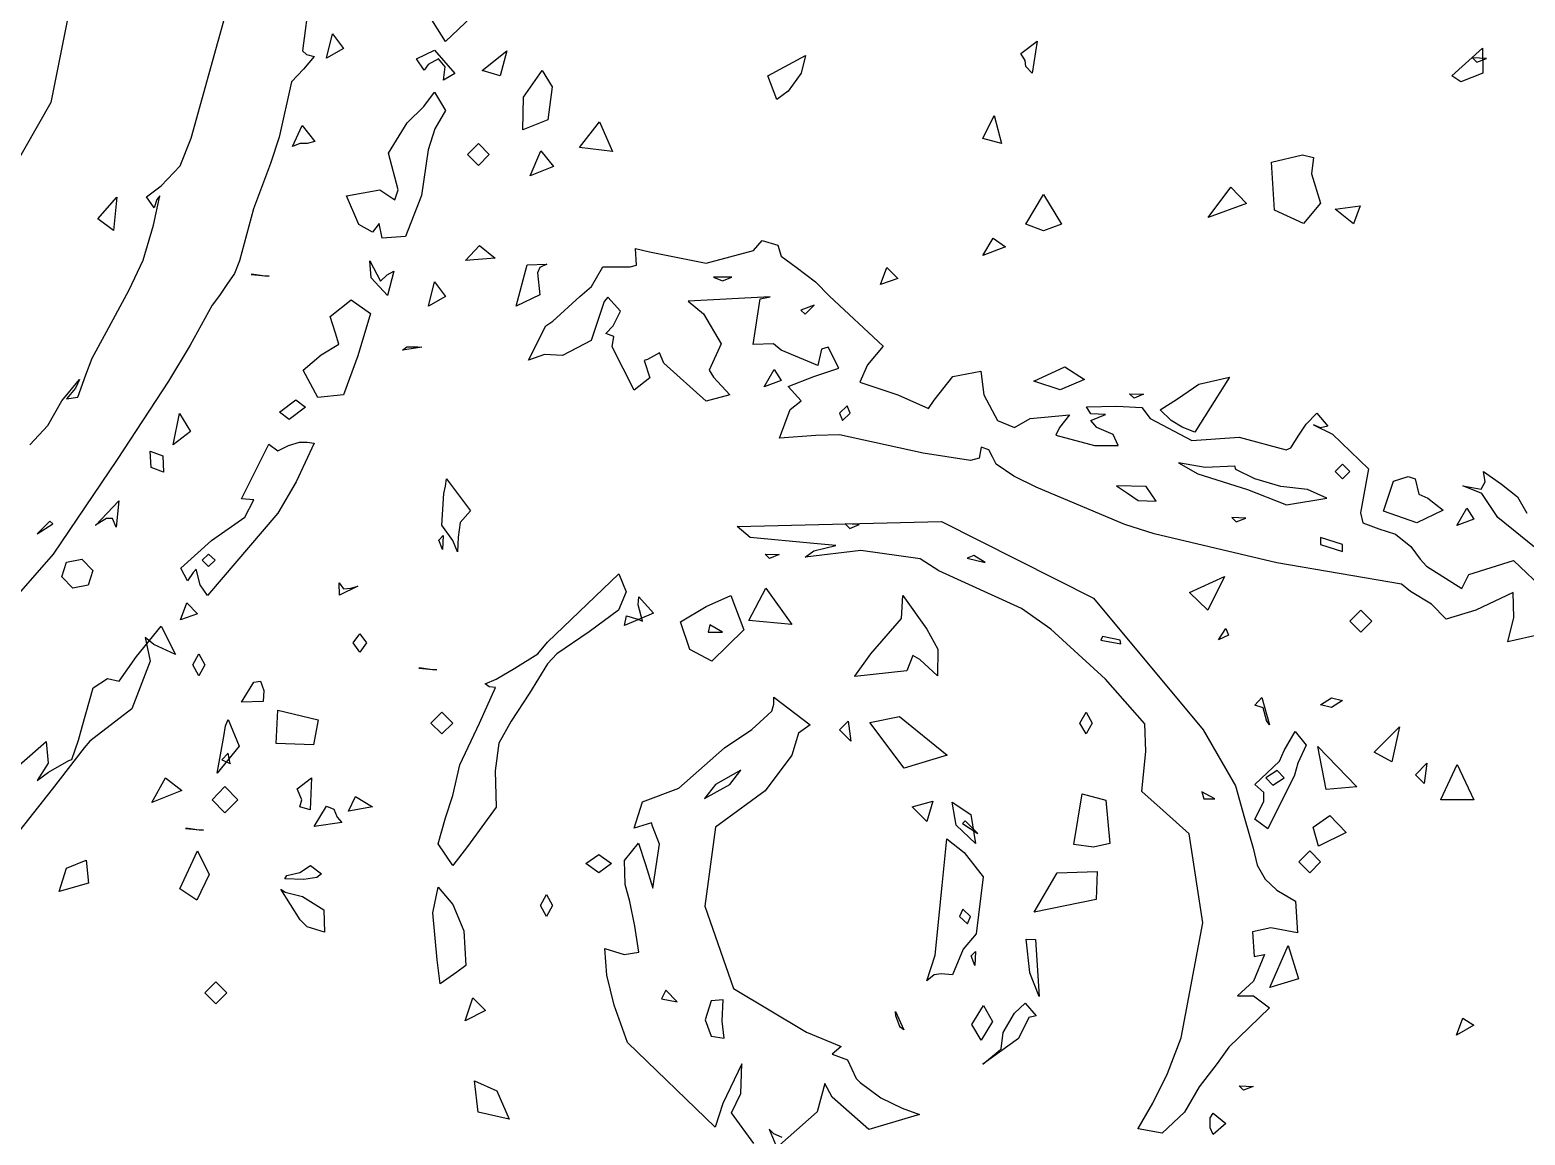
# Model space of a CAD drawing. Extents: x 0.2 to 67.3, y 0 to 43.3.
# Drawn here: x 29.69 to 36.41, y 13.06 to 18.03 of the extents above; entities that cross this region are included whole.
import ezdxf

# ---------------------------------------------------------------- set-up
doc = ezdxf.new("R2010")
doc.units = 0

msp = doc.modelspace()

# ---------------------------------------------------------------- linework, layer by layer
at = {"layer": 'Image'}
for p, q in [((31.111974, 19.446649), (30.912571, 17.937627)), ((30.098227, 19.290069), (29.780146, 17.705683)), ((30.411268, 17.545965), (30.573418, 18.126804)), ((31.556153, 17.98078), (31.47596, 18.106642)), ((31.673157, 18.091588), (31.556153, 17.98078)), ((31.020343, 17.905506), (31.04768, 18.014859)), ((31.04768, 18.014859), (31.096887, 17.949268)), ((31.556153, 17.98078), (31.556153, 17.98078)), ((34.143613, 17.926885), (34.217424, 17.982209)), ((34.217424, 17.982209), (34.194326, 17.838117)), ((30.912571, 17.937627), (30.930192, 17.921223)), ((30.965146, 17.913021), (30.916442, 17.855632)), ((30.930192, 17.921223), (30.965146, 17.913021)), ((31.096887, 17.949268), (31.020343, 17.905506)), ((31.020343, 17.905506), (31.020343, 17.905506)), ((31.424933, 17.901564), (31.505708, 17.941093)), ((31.459675, 17.85124), (31.424933, 17.901564)), ((31.52394, 17.902569), (31.478487, 17.876905)), ((31.505708, 17.941093), (31.598349, 17.836371)), ((31.554621, 17.865581), (31.52394, 17.902569)), ((31.720679, 17.850023), (31.831679, 17.938897)), ((31.831679, 17.938897), (31.802186, 17.825788)), ((33.005676, 17.82629), (33.175263, 17.917651)), ((33.175263, 17.917651), (33.155367, 17.837138)), ((34.164198, 17.894156), (34.143613, 17.926885)), ((34.16605, 17.867486), (34.164198, 17.894156)), ((36.083189, 17.825391), (36.220971, 17.949507)), ((36.238327, 17.903707), (36.175452, 17.906353)), ((36.175452, 17.906353), (36.195269, 17.886509)), ((36.195269, 17.886509), (36.238325, 17.903707)), ((36.220971, 17.949507), (36.222558, 17.838487)), ((36.238325, 17.903707), (36.238327, 17.903707)), ((30.916442, 17.855632), (30.862377, 17.798218)), ((31.478487, 17.876905), (31.459675, 17.85124)), ((31.546419, 17.806076), (31.554621, 17.865581)), ((31.598349, 17.836371), (31.546422, 17.806288)), ((31.802186, 17.825788), (31.720679, 17.850129)), ((31.720679, 17.850129), (31.720679, 17.850023)), ((31.906149, 17.730061), (31.990757, 17.850023)), ((31.990757, 17.850023), (32.036117, 17.776205)), ((33.046673, 17.719954), (33.005666, 17.82629)), ((33.005666, 17.82629), (33.005676, 17.82629)), ((33.155367, 17.837138), (33.097957, 17.75734)), ((34.166137, 17.867486), (34.16605, 17.867486)), ((34.194326, 17.838117), (34.166137, 17.867486)), ((36.083139, 17.825311), (36.083189, 17.825391)), ((36.124144, 17.799118), (36.083139, 17.825311)), ((36.222558, 17.838487), (36.124144, 17.799118)), ((30.862377, 17.798218), (30.807886, 17.550039)), ((31.546422, 17.806288), (31.546419, 17.806076)), ((32.036117, 17.776205), (32.015903, 17.628594)), ((33.097957, 17.75734), (33.046673, 17.719954)), ((29.780146, 17.705683), (29.006681, 16.353251)), ((31.457739, 17.688284), (31.506946, 17.751598)), ((31.506946, 17.751598), (31.556153, 17.669578)), ((31.903767, 17.582451), (31.906149, 17.730061)), ((31.383928, 17.614465), (31.457739, 17.688284)), ((31.556153, 17.669578), (31.507763, 17.587583)), ((32.015903, 17.628594), (31.903807, 17.582451)), ((33.972759, 17.543927), (34.024363, 17.647353)), ((34.024363, 17.647353), (34.057177, 17.522046)), ((30.867756, 17.507679), (30.911451, 17.60285)), ((30.911451, 17.60285), (30.96844, 17.530619)), ((31.299756, 17.477967), (31.383928, 17.614465)), ((31.507763, 17.587583), (31.478302, 17.492969)), ((31.903807, 17.582451), (31.903767, 17.582451)), ((32.159098, 17.502996), (32.248014, 17.619386)), ((32.248014, 17.619386), (32.307235, 17.485349)), ((30.362667, 17.421081), (30.411268, 17.545965)), ((30.807886, 17.550039), (30.76882, 17.431109)), ((30.900059, 17.522152), (30.867756, 17.5076)), ((30.867756, 17.5076), (30.867756, 17.507679)), ((30.933359, 17.522152), (30.900059, 17.522152)), ((30.96844, 17.530619), (30.933359, 17.522152)), ((31.478302, 17.492969), (31.447285, 17.287943)), ((31.654565, 17.472543), (31.703772, 17.521755)), ((31.703772, 17.521755), (31.752979, 17.472543)), ((31.937446, 17.375467), (31.984891, 17.488973)), ((31.984891, 17.488973), (32.0423, 17.417748)), ((32.307235, 17.485349), (32.159098, 17.503076)), ((32.159098, 17.503076), (32.159098, 17.502996)), ((34.057177, 17.522046), (33.972759, 17.544007)), ((33.972759, 17.544007), (33.972759, 17.543927)), ((30.27613, 17.330859), (30.362667, 17.421081)), ((30.76882, 17.431109), (30.692834, 17.228227)), ((31.34282, 17.312867), (31.299756, 17.477967)), ((31.703772, 17.42333), (31.654565, 17.472543)), ((31.654565, 17.472543), (31.654565, 17.472543)), ((31.752979, 17.472543), (31.703772, 17.42333)), ((35.271279, 17.438226), (35.410696, 17.470982)), ((35.284561, 17.221083), (35.271279, 17.438226)), ((35.410696, 17.470982), (35.460178, 17.458811)), ((35.460178, 17.458811), (35.451976, 17.385627)), ((32.0423, 17.417748), (31.937446, 17.375467)), ((31.937446, 17.375467), (31.937446, 17.375467)), ((35.451976, 17.385627), (35.492706, 17.253045)), ((30.211145, 17.281646), (30.27613, 17.330859)), ((31.111177, 17.285562), (31.260918, 17.313052)), ((31.260918, 17.313052), (31.328585, 17.268708)), ((31.328585, 17.268708), (31.34282, 17.312867)), ((31.447285, 17.287943), (31.376123, 17.103714)), ((34.165947, 17.158139), (34.246131, 17.292309)), ((34.246131, 17.292309), (34.326313, 17.158139)), ((34.987223, 17.189069), (35.088439, 17.325117)), ((35.088439, 17.325117), (35.158739, 17.251298)), ((29.992531, 17.182427), (30.07707, 17.280403)), ((30.07707, 17.280403), (30.062492, 17.131019)), ((30.245885, 17.232434), (30.211145, 17.281646)), ((30.241652, 17.154038), (30.270041, 17.285932)), ((30.257209, 17.270322), (30.245885, 17.232434)), ((30.270041, 17.285932), (30.257209, 17.270322)), ((30.692834, 17.228227), (30.629631, 16.994494)), ((31.165615, 17.15753), (31.111177, 17.285562)), ((35.158739, 17.251298), (34.987223, 17.189069)), ((35.415779, 17.161208), (35.284561, 17.221189)), ((35.284561, 17.221189), (35.284561, 17.221083)), ((35.492706, 17.253045), (35.415779, 17.161208)), ((35.558315, 17.226639), (35.670789, 17.240662)), ((35.558315, 17.226586), (35.558315, 17.226639)), ((35.640328, 17.160996), (35.558315, 17.226586)), ((35.670789, 17.240662), (35.640328, 17.160996)), ((30.062492, 17.131019), (29.992523, 17.182427)), ((29.992523, 17.182427), (29.992531, 17.182427)), ((30.195273, 16.996981), (30.241652, 17.154038)), ((31.228112, 17.123293), (31.165615, 17.15753)), ((31.257846, 17.161129), (31.228112, 17.123293)), ((31.270414, 17.095512), (31.257846, 17.161129)), ((34.246131, 17.128294), (34.165947, 17.158139)), ((34.165947, 17.158139), (34.165947, 17.158139)), ((34.326313, 17.158139), (34.246131, 17.128294)), ((34.987223, 17.189069), (34.987223, 17.189069)), ((31.376123, 17.103714), (31.270414, 17.095512)), ((31.270414, 17.095512), (31.270414, 17.095512)), ((32.941163, 17.03987), (32.980554, 17.085908)), ((32.980554, 17.085908), (33.051436, 17.063947)), ((33.973441, 17.018227), (34.019233, 17.095459)), ((34.019233, 17.095459), (34.074589, 17.056486)), ((31.645474, 16.995447), (31.709249, 17.062651)), ((31.709249, 17.062651), (31.779609, 17.005607)), ((32.415664, 16.973804), (32.41114, 17.048866)), ((32.41114, 17.048866), (32.472883, 17.034049)), ((32.472883, 17.034049), (32.72775, 16.983831)), ((32.72775, 16.983831), (32.941163, 17.03987)), ((33.051436, 17.063947), (33.065168, 17.014735)), ((34.074589, 17.056486), (33.973441, 17.018227)), ((33.973441, 17.018227), (33.973441, 17.018227)), ((30.133249, 16.862864), (30.195273, 16.996981)), ((30.629631, 16.994494), (30.607194, 16.93708)), ((31.221791, 16.916918), (31.215203, 16.994388)), ((31.215203, 16.994388), (31.264186, 16.903054)), ((31.779609, 17.005607), (31.645474, 16.995553)), ((31.645474, 16.995553), (31.645474, 16.995447)), ((31.873264, 16.789522), (31.92377, 16.975735)), ((31.92377, 16.975735), (32.011249, 16.979439)), ((31.979877, 16.963829), (31.970273, 16.939223)), ((32.011249, 16.979439), (31.979877, 16.963829)), ((32.212226, 16.878422), (32.264098, 16.96666)), ((32.264098, 16.96666), (32.387116, 16.96666)), ((32.387116, 16.96666), (32.415664, 16.973804)), ((33.065168, 17.014735), (33.133851, 16.965522)), ((33.133851, 16.965522), (33.219687, 16.899906)), ((33.513493, 16.887841), (33.54083, 16.964385)), ((33.54083, 16.964385), (33.590037, 16.915199)), ((30.571984, 16.887894), (30.539178, 16.838681)), ((30.607194, 16.93708), (30.571984, 16.887894)), ((30.693255, 16.933111), (30.681905, 16.933111)), ((30.681905, 16.933111), (30.681907, 16.933111)), ((30.681907, 16.933111), (30.762317, 16.925703)), ((30.742499, 16.925703), (30.693255, 16.933111)), ((30.762317, 16.925703), (30.742499, 16.925703)), ((31.221797, 16.916918), (31.221791, 16.916918)), ((31.294574, 16.837835), (31.221797, 16.916918)), ((31.264186, 16.903054), (31.293718, 16.931656)), ((31.293718, 16.931656), (31.322751, 16.94806)), ((31.322751, 16.94806), (31.294574, 16.837835)), ((31.479609, 16.789522), (31.506946, 16.898874)), ((31.506946, 16.898874), (31.556153, 16.833257)), ((31.970273, 16.939223), (31.979533, 16.841327)), ((32.843722, 16.921152), (32.761712, 16.921152)), ((32.761712, 16.921152), (32.802715, 16.904483)), ((32.802715, 16.904483), (32.843722, 16.921152)), ((32.843722, 16.921152), (32.843722, 16.921152)), ((33.219687, 16.899906), (33.28333, 16.834316)), ((33.590037, 16.915199), (33.513493, 16.887841)), ((33.513493, 16.887841), (33.513493, 16.887841)), ((30.030559, 16.674164), (30.133249, 16.862864)), ((30.539178, 16.838681), (30.506375, 16.79439)), ((31.037208, 16.742876), (31.131436, 16.818123)), ((31.131436, 16.818123), (31.218771, 16.757666)), ((31.556153, 16.833257), (31.479609, 16.789522)), ((31.979533, 16.841327), (31.873258, 16.789389)), ((32.038832, 16.722318), (32.160677, 16.833231)), ((32.160677, 16.833231), (32.212226, 16.878422)), ((32.28604, 16.830506), (32.269635, 16.811456)), ((32.343449, 16.767482), (32.28604, 16.830506)), ((33.016503, 16.832199), (32.648172, 16.812355)), ((32.939377, 16.618045), (32.97091, 16.822409)), ((32.97091, 16.822409), (33.016503, 16.832199)), ((33.28333, 16.834316), (33.524434, 16.610849)), ((30.506375, 16.79439), (30.407961, 16.614262)), ((31.218771, 16.757666), (31.160818, 16.567351)), ((31.479609, 16.789522), (31.479609, 16.789522)), ((31.873258, 16.789389), (31.873264, 16.789522)), ((32.269635, 16.811456), (32.211581, 16.636355)), ((32.310643, 16.701865), (32.343449, 16.767482)), ((32.648172, 16.812355), (32.715992, 16.755152)), ((32.715992, 16.755152), (32.796153, 16.620003)), ((33.213641, 16.794681), (33.154822, 16.772192)), ((33.154822, 16.772192), (33.173184, 16.753935)), ((33.173184, 16.753935), (33.213644, 16.794708)), ((33.213644, 16.794708), (33.213641, 16.794681)), ((31.060782, 16.669084), (31.037208, 16.742876)), ((31.929599, 16.54719), (32.006674, 16.701945)), ((32.006674, 16.701945), (32.038832, 16.722318)), ((32.27784, 16.667126), (32.310643, 16.701865)), ((29.965644, 16.555736), (30.030559, 16.674164)), ((30.407961, 16.614262), (30.3093, 16.453501)), ((30.997174, 16.570659), (31.075943, 16.619871)), ((31.075943, 16.619871), (31.060782, 16.669084)), ((32.211581, 16.636355), (32.082938, 16.568621)), ((32.313067, 16.654161), (32.27784, 16.667126)), ((32.305103, 16.606774), (32.313067, 16.654161)), ((32.796153, 16.620003), (32.742025, 16.502925)), ((33.032052, 16.620691), (32.939377, 16.618045)), ((33.065149, 16.592222), (33.032052, 16.620691)), ((29.938215, 16.481865), (29.965644, 16.555736)), ((30.915677, 16.502581), (30.997174, 16.570659)), ((31.160818, 16.567351), (31.0969, 16.391536)), ((31.449971, 16.60524), (31.361899, 16.592275)), ((31.361899, 16.592275), (31.361912, 16.59254)), ((31.361912, 16.59254), (31.382285, 16.607885)), ((31.382285, 16.607885), (31.431397, 16.607885)), ((31.431397, 16.607885), (31.449971, 16.60524)), ((32.000705, 16.572061), (31.929599, 16.54719)), ((32.082938, 16.568621), (32.000705, 16.572061)), ((32.404205, 16.412544), (32.305103, 16.606774)), ((32.464345, 16.550656), (32.450057, 16.546158)), ((32.519166, 16.58066), (32.464345, 16.550656)), ((32.537687, 16.533617), (32.519166, 16.58066)), ((33.231117, 16.523669), (33.065149, 16.592222)), ((33.247071, 16.596032), (33.231117, 16.523669)), ((33.277641, 16.605028), (33.247071, 16.596032)), ((33.324836, 16.511673), (33.277641, 16.605028)), ((33.524434, 16.610849), (33.453726, 16.525918)), ((29.901784, 16.381561), (29.938215, 16.481865)), ((30.982069, 16.379656), (30.915677, 16.502581)), ((32.450057, 16.546158), (32.474663, 16.467233)), ((32.728901, 16.362802), (32.537687, 16.533617)), ((32.742025, 16.502925), (32.76171, 16.471175)), ((32.98951, 16.427704), (33.034296, 16.505121)), ((33.034296, 16.505121), (33.065162, 16.455935)), ((33.212781, 16.473186), (33.324836, 16.511673)), ((33.453726, 16.525918), (33.419214, 16.447717)), ((33.838216, 16.474271), (33.963822, 16.498219)), ((33.963822, 16.498219), (33.977476, 16.391457)), ((34.202544, 16.453104), (34.342458, 16.517028)), ((34.342458, 16.517028), (34.430446, 16.460615)), ((29.830601, 16.364575), (29.909878, 16.46038)), ((29.891304, 16.421566), (29.850296, 16.37283)), ((29.909878, 16.46038), (29.891304, 16.421566)), ((30.3093, 16.453501), (30.078227, 16.100574)), ((32.474663, 16.467233), (32.404205, 16.412544)), ((32.76171, 16.471175), (32.835518, 16.392065)), ((33.065162, 16.455935), (32.98951, 16.427704)), ((32.98951, 16.427704), (32.98951, 16.427704)), ((33.09772, 16.429361), (33.212781, 16.473186)), ((33.155375, 16.365078), (33.09772, 16.429361)), ((33.419214, 16.447717), (33.590042, 16.391086)), ((33.753568, 16.367644), (33.838216, 16.474271)), ((34.202552, 16.453104), (34.202544, 16.453104)), ((34.321609, 16.413152), (34.202552, 16.453104)), ((34.430446, 16.460615), (34.321609, 16.413152)), ((34.84919, 16.37373), (34.944532, 16.439346)), ((35.083206, 16.471228), (34.926813, 16.223923)), ((34.944532, 16.439346), (35.083206, 16.471228)), ((29.767651, 16.254032), (29.830601, 16.364575)), ((29.850296, 16.37283), (29.901784, 16.381561)), ((30.808788, 16.31314), (30.88195, 16.368597)), ((30.88195, 16.368597), (30.925723, 16.335788)), ((30.982082, 16.37963), (30.982069, 16.379656)), ((31.0969, 16.391536), (30.982082, 16.37963)), ((32.835518, 16.392065), (32.728901, 16.362802)), ((33.106167, 16.325761), (33.155375, 16.365078)), ((33.590042, 16.391086), (33.728961, 16.329915)), ((33.728961, 16.329915), (33.753568, 16.367644)), ((33.977476, 16.391457), (34.039497, 16.276628)), ((34.633634, 16.396325), (34.696512, 16.393679)), ((34.633637, 16.396325), (34.633634, 16.396325)), ((34.653454, 16.376481), (34.633637, 16.396325)), ((34.696512, 16.393679), (34.653454, 16.376481)), ((34.771003, 16.324517), (34.84919, 16.37373)), ((30.331446, 16.16582), (30.358783, 16.307981)), ((30.358783, 16.307981), (30.40799, 16.225986)), ((30.852555, 16.280332), (30.808788, 16.31314)), ((30.808788, 16.31314), (30.808788, 16.31314)), ((30.925723, 16.335788), (30.852555, 16.280332)), ((33.057712, 16.196724), (33.106167, 16.325761)), ((33.362326, 16.341741), (33.327586, 16.308933)), ((33.327586, 16.308933), (33.342059, 16.276125)), ((33.342059, 16.276125), (33.376801, 16.308933)), ((33.376799, 16.308933), (33.362326, 16.341741)), ((33.376801, 16.308933), (33.376799, 16.308933)), ((34.114919, 16.243819), (34.186447, 16.28483)), ((34.186447, 16.28483), (34.363125, 16.301234)), ((34.363125, 16.301234), (34.318685, 16.243819)), ((34.43915, 16.33817), (34.576101, 16.340815)), ((34.459364, 16.306605), (34.43915, 16.33817)), ((34.524973, 16.303694), (34.459364, 16.306605)), ((34.459364, 16.27549), (34.524973, 16.303694)), ((34.576101, 16.340815), (34.687823, 16.33473)), ((34.687823, 16.33473), (34.726408, 16.284512)), ((34.726408, 16.284512), (34.913732, 16.186537)), ((34.82021, 16.275305), (34.771003, 16.324517)), ((35.4271, 16.259244), (35.476307, 16.30843)), ((35.476307, 16.30843), (35.525012, 16.251042)), ((29.686263, 16.167064), (29.767651, 16.254032)), ((30.40799, 16.225986), (30.331446, 16.16582)), ((33.3276, 16.212069), (33.221735, 16.20863)), ((33.70485, 16.128673), (33.3276, 16.212069)), ((34.039497, 16.276628), (34.114919, 16.243819)), ((34.318685, 16.243819), (34.302198, 16.210244)), ((34.302198, 16.210244), (34.475771, 16.163254)), ((34.485904, 16.24501), (34.459364, 16.27549)), ((34.559509, 16.212704), (34.485904, 16.24501)), ((34.582183, 16.163254), (34.559509, 16.212704)), ((34.869417, 16.245407), (34.82021, 16.275305)), ((34.869417, 16.245354), (34.869417, 16.245407)), ((34.926813, 16.223923), (34.869417, 16.245354)), ((35.394294, 16.210032), (35.4271, 16.259244)), ((35.492709, 16.24284), (35.460408, 16.256599)), ((35.460408, 16.256599), (35.546681, 16.21408)), ((35.525012, 16.251042), (35.492709, 16.24284)), ((35.546681, 16.21408), (35.708167, 16.059087)), ((30.331446, 16.16582), (30.331446, 16.16582)), ((30.637595, 15.924124), (30.761004, 16.169736)), ((30.761004, 16.169736), (30.801618, 16.138859)), ((30.801618, 16.138859), (30.849782, 16.163465)), ((30.849782, 16.163465), (30.89949, 16.178017)), ((30.965141, 16.174313), (30.883628, 16.000615)), ((30.89949, 16.178017), (30.932835, 16.178017)), ((30.932835, 16.178017), (30.965141, 16.174313)), ((33.221735, 16.20863), (33.057712, 16.196724)), ((33.966232, 16.156586), (33.956336, 16.106765)), ((33.999852, 16.14468), (33.966232, 16.156586)), ((34.016494, 16.112242), (33.999852, 16.14468)), ((34.475771, 16.163254), (34.582183, 16.163254)), ((34.913732, 16.186537), (35.125997, 16.200825)), ((35.125997, 16.200825), (35.337576, 16.144415)), ((35.337576, 16.144415), (35.358901, 16.152618)), ((35.358901, 16.152618), (35.394294, 16.210032)), ((30.078227, 16.100574), (29.791432, 15.674437)), ((30.231148, 16.064432), (30.227338, 16.138277)), ((30.227338, 16.138277), (30.283879, 16.11711)), ((30.283879, 16.11711), (30.287689, 16.043292)), ((33.918083, 16.095388), (33.70485, 16.128673)), ((33.956336, 16.106765), (33.918083, 16.095388)), ((34.03266, 16.079063), (34.016494, 16.112242)), ((34.112734, 16.02575), (34.03266, 16.079063)), ((34.972978, 16.064988), (34.853, 16.085096)), ((34.853, 16.085096), (34.940532, 16.036571)), ((35.59111, 16.079302), (35.558304, 16.046493)), ((35.623913, 16.046493), (35.59111, 16.079302)), ((30.23115, 16.064458), (30.231148, 16.064432)), ((30.287689, 16.043292), (30.23115, 16.064458)), ((31.556153, 15.980691), (31.560333, 16.012971)), ((31.560333, 16.012971), (31.668024, 15.870016)), ((34.213323, 15.976934), (34.112734, 16.02575)), ((34.940532, 16.036571), (35.163626, 15.965134)), ((35.107021, 16.070544), (34.972978, 16.064988)), ((35.111095, 16.054933), (35.107021, 16.070544)), ((35.196548, 16.013923), (35.111095, 16.054933)), ((35.313456, 15.97921), (35.196548, 16.013923)), ((35.558304, 16.046493), (35.59111, 16.013685)), ((35.59111, 16.013685), (35.623913, 16.046493)), ((35.623913, 16.046493), (35.623913, 16.046493)), ((35.708167, 16.059087), (35.67139, 15.860359)), ((35.820752, 16.003128), (35.886863, 16.02403)), ((35.886863, 16.02403), (35.917502, 16.014241)), ((35.917502, 16.014241), (35.933747, 15.944126)), ((36.232732, 15.999715), (36.225588, 16.047287)), ((36.225588, 16.047287), (36.305667, 15.989873)), ((30.883628, 16.000615), (30.801618, 15.859618)), ((31.539749, 15.804797), (31.547951, 15.948386)), ((31.547951, 15.948386), (31.556153, 15.980691)), ((34.279987, 15.948227), (34.213323, 15.976934)), ((34.612063, 15.808765), (34.279987, 15.948227)), ((34.708461, 15.979236), (34.574164, 15.981882)), ((34.574164, 15.981882), (34.623371, 15.949074)), ((34.623371, 15.949074), (34.672578, 15.916266)), ((34.753572, 15.913646), (34.708461, 15.979236)), ((35.163626, 15.965134), (35.338531, 15.896633)), ((35.433244, 15.965981), (35.313456, 15.97921)), ((35.519998, 15.926875), (35.433244, 15.965981)), ((35.775056, 15.867715), (35.820752, 16.003128)), ((35.933747, 15.944126), (35.975663, 15.926134)), ((36.217833, 15.948042), (36.132386, 15.982358)), ((36.132386, 15.982358), (36.214396, 15.967277)), ((36.214396, 15.967277), (36.232732, 15.999715)), ((36.289133, 15.839748), (36.217833, 15.948042)), ((36.305667, 15.989873), (36.378422, 15.932484)), ((29.98153, 15.803897), (30.086503, 15.915154)), ((30.086503, 15.915154), (30.074359, 15.796886)), ((30.693583, 15.919626), (30.637595, 15.924124)), ((30.652827, 15.841944), (30.693583, 15.919626)), ((34.672578, 15.916266), (34.753572, 15.91362)), ((34.753572, 15.91362), (34.753572, 15.913646)), ((35.338531, 15.896633), (35.519993, 15.927219)), ((35.519993, 15.927219), (35.519998, 15.926875)), ((35.975663, 15.926134), (36.043325, 15.873218)), ((36.105951, 15.803897), (36.150735, 15.881341)), ((36.150735, 15.881341), (36.181604, 15.832128)), ((36.378422, 15.932484), (36.419813, 15.858666)), ((29.776494, 15.823079), (29.719087, 15.765691)), ((29.719087, 15.765691), (29.788879, 15.810697)), ((29.788876, 15.810644), (29.776494, 15.823079)), ((29.788879, 15.810697), (29.788876, 15.810644)), ((30.030803, 15.835965), (29.981516, 15.804797)), ((30.058034, 15.835965), (30.030803, 15.835965)), ((30.074359, 15.796886), (30.058034, 15.835965)), ((30.801618, 15.859618), (30.485401, 15.489043)), ((30.503054, 15.736058), (30.652827, 15.841944)), ((31.621322, 15.81665), (31.612247, 15.75106)), ((31.668024, 15.870016), (31.621322, 15.81665)), ((32.868318, 15.800061), (33.786847, 15.822286)), ((33.417108, 15.808157), (33.35423, 15.810803)), ((33.35423, 15.810803), (33.374047, 15.790959)), ((33.374047, 15.790959), (33.417103, 15.808157)), ((33.417103, 15.808157), (33.417108, 15.808157)), ((33.786847, 15.822286), (34.4711, 15.477541)), ((34.744428, 15.765877), (34.612063, 15.808765)), ((35.155765, 15.836811), (35.092889, 15.839457)), ((35.092889, 15.839457), (35.112707, 15.819613)), ((35.112707, 15.819613), (35.155765, 15.836811)), ((35.155765, 15.836811), (35.155765, 15.836811)), ((35.67139, 15.860359), (35.683269, 15.816465)), ((35.683269, 15.816465), (35.755149, 15.789266)), ((35.925072, 15.815803), (35.775048, 15.867715)), ((35.775048, 15.867715), (35.775056, 15.867715)), ((36.043325, 15.873218), (35.925072, 15.815803)), ((36.181604, 15.832128), (36.105951, 15.803897)), ((36.493235, 15.675469), (36.289133, 15.839748)), ((29.981516, 15.804797), (29.98153, 15.803897)), ((31.525935, 15.738333), (31.545752, 15.758177)), ((31.588956, 15.735688), (31.539749, 15.804797)), ((31.545752, 15.758177), (31.543106, 15.695286)), ((31.612247, 15.75106), (31.609178, 15.685443)), ((32.925725, 15.749393), (32.868318, 15.800061)), ((33.212765, 15.722935), (32.925725, 15.749393)), ((35.295878, 15.635411), (34.744428, 15.765877)), ((35.59111, 15.718596), (35.492696, 15.750398)), ((35.492696, 15.750398), (35.492696, 15.718596)), ((35.755149, 15.789266), (35.828957, 15.764659)), ((35.828957, 15.764659), (35.898214, 15.709864)), ((36.105951, 15.803897), (36.105951, 15.803897)), ((29.791432, 15.674437), (29.514035, 15.358842)), ((30.364876, 15.611995), (30.503054, 15.736058)), ((30.489989, 15.67486), (30.460562, 15.647529)), ((30.519414, 15.647529), (30.489989, 15.67486)), ((31.543106, 15.695286), (31.525882, 15.73836)), ((31.525882, 15.73836), (31.525935, 15.738333)), ((31.588964, 15.735688), (31.588956, 15.735688)), ((31.609178, 15.685443), (31.588964, 15.735688)), ((32.993392, 15.675469), (33.05627, 15.672823)), ((32.993394, 15.675469), (32.993392, 15.675469)), ((33.013212, 15.655625), (32.993394, 15.675469)), ((33.05627, 15.672823), (33.013212, 15.655625)), ((33.424501, 15.691979), (33.173243, 15.66214)), ((33.173243, 15.66214), (33.212765, 15.689333)), ((33.31118, 15.714468), (33.212765, 15.722935)), ((33.212765, 15.689333), (33.31118, 15.714468)), ((33.690637, 15.654196), (33.424501, 15.691979)), ((35.492696, 15.718596), (35.59111, 15.686793)), ((35.59111, 15.686793), (35.59111, 15.718596)), ((35.59111, 15.718596), (35.59111, 15.718596)), ((35.898214, 15.709864), (35.941156, 15.65245)), ((29.830387, 15.573683), (29.85031, 15.639274)), ((29.85031, 15.639274), (29.919429, 15.653032)), ((29.919429, 15.653032), (29.968636, 15.601147)), ((30.394528, 15.554581), (30.364876, 15.611995)), ((30.434276, 15.607815), (30.421232, 15.592469)), ((30.452241, 15.537145), (30.434276, 15.607815)), ((30.460562, 15.647529), (30.489989, 15.620197)), ((30.489989, 15.620197), (30.519414, 15.647529)), ((30.519414, 15.647529), (30.519414, 15.647529)), ((33.775237, 15.60075), (33.690637, 15.654196)), ((33.932759, 15.669648), (33.90189, 15.656683)), ((33.90189, 15.656683), (33.983668, 15.637104)), ((33.983668, 15.63721), (33.932759, 15.669648)), ((33.983668, 15.637104), (33.983668, 15.63721)), ((35.856148, 15.539764), (35.295878, 15.635411)), ((35.941156, 15.65245), (35.969397, 15.621282)), ((35.969397, 15.621282), (36.127174, 15.521243)), ((36.159278, 15.583129), (36.359708, 15.646153)), ((36.359708, 15.646153), (36.509152, 15.506215)), ((29.879594, 15.521772), (29.830387, 15.573683)), ((29.830387, 15.573683), (29.830387, 15.573683)), ((29.968636, 15.601147), (29.948713, 15.535531)), ((30.421232, 15.592469), (30.394528, 15.554581)), ((31.079456, 15.490657), (31.077075, 15.545876)), ((31.077075, 15.545876), (31.097263, 15.519074)), ((32.015406, 15.279891), (32.334884, 15.586436)), ((32.334884, 15.586436), (32.368738, 15.505765)), ((34.147614, 15.430967), (33.775237, 15.60075)), ((34.902212, 15.501902), (35.060142, 15.574768)), ((35.060142, 15.574768), (34.985254, 15.4234)), ((35.897317, 15.507723), (35.856148, 15.539764)), ((36.127174, 15.521243), (36.159278, 15.583129)), ((29.948713, 15.535531), (29.879594, 15.521772)), ((30.485401, 15.489043), (30.452225, 15.537197)), ((30.452225, 15.537197), (30.452241, 15.537145)), ((31.161869, 15.531774), (31.079343, 15.490472)), ((31.079343, 15.490472), (31.079456, 15.490657)), ((31.097263, 15.519074), (31.129566, 15.521719)), ((31.129566, 15.521719), (31.161869, 15.531774)), ((32.368738, 15.505765), (32.334522, 15.423771)), ((32.422247, 15.447504), (32.425475, 15.483064)), ((32.425475, 15.483064), (32.491086, 15.409033)), ((32.728904, 15.439355), (32.83879, 15.488567)), ((32.83879, 15.488567), (32.897859, 15.3354)), ((32.921044, 15.376754), (32.997334, 15.521693)), ((32.997334, 15.521693), (33.114542, 15.357969)), ((33.60733, 15.386279), (33.613654, 15.488805)), ((33.613654, 15.488805), (33.721236, 15.338125)), ((34.4711, 15.477541), (34.963643, 14.885741)), ((34.985254, 15.4234), (34.902212, 15.501902)), ((34.902212, 15.501902), (34.902212, 15.501902)), ((35.990969, 15.450494), (35.897317, 15.507723)), ((36.359345, 15.501849), (36.191642, 15.423347)), ((36.362017, 15.390539), (36.359345, 15.501849)), ((30.364238, 15.379665), (30.391575, 15.456209)), ((30.440782, 15.406996), (30.364238, 15.379665)), ((30.391575, 15.456209), (30.440782, 15.406996)), ((32.334522, 15.423771), (32.202257, 15.325505)), ((32.491086, 15.409033), (32.361623, 15.354476)), ((32.441773, 15.373897), (32.422247, 15.447504)), ((32.612344, 15.369955), (32.728904, 15.439355)), ((34.278916, 15.337279), (34.147614, 15.430967)), ((35.623913, 15.374109), (35.67312, 15.423321)), ((35.67312, 15.423321), (35.722327, 15.374109)), ((36.057144, 15.382337), (35.990969, 15.450494)), ((36.191642, 15.423347), (36.057144, 15.382337)), ((30.165285, 15.214856), (30.276759, 15.351063)), ((30.276759, 15.351063), (30.34072, 15.223958)), ((30.364238, 15.379665), (30.364238, 15.379665)), ((32.36161, 15.354529), (32.369865, 15.398238)), ((32.361623, 15.354476), (32.36161, 15.354529)), ((32.369865, 15.398238), (32.420448, 15.382363)), ((32.420448, 15.382363), (32.441773, 15.373897)), ((32.655691, 15.246923), (32.612344, 15.369955)), ((32.745308, 15.357149), (32.737106, 15.324843)), ((32.802715, 15.324843), (32.745308, 15.357149)), ((33.114542, 15.357969), (32.921044, 15.376754)), ((32.921044, 15.376754), (32.921044, 15.376754)), ((33.468945, 15.226868), (33.60733, 15.386279)), ((33.721236, 15.338125), (33.770443, 15.247294)), ((34.524951, 15.113203), (34.278916, 15.337279)), ((35.03343, 15.290183), (35.06586, 15.341089)), ((35.06586, 15.341089), (35.078745, 15.310238)), ((35.67312, 15.324896), (35.623913, 15.374109)), ((35.623913, 15.374109), (35.623913, 15.374109)), ((35.722327, 15.374109), (35.67312, 15.324896)), ((36.334681, 15.281187), (36.362017, 15.390539)), ((30.243951, 15.268355), (30.205361, 15.299999)), ((30.205361, 15.299999), (30.227692, 15.194086)), ((31.140615, 15.275631), (31.170412, 15.316747)), ((31.170412, 15.234541), (31.140615, 15.275631)), ((31.140615, 15.275631), (31.140615, 15.275631)), ((31.170412, 15.316747), (31.200209, 15.275631)), ((31.200209, 15.275631), (31.170412, 15.234541)), ((31.971286, 15.226947), (32.015406, 15.279891)), ((32.202257, 15.325505), (32.056413, 15.22708)), ((32.737106, 15.324843), (32.802712, 15.324843)), ((32.897859, 15.3354), (32.753507, 15.193636)), ((32.802712, 15.324843), (32.802715, 15.324843)), ((34.511556, 15.304761), (34.504359, 15.288093)), ((34.504359, 15.288093), (34.593878, 15.271688)), ((34.590624, 15.288357), (34.511556, 15.304761)), ((34.593878, 15.271688), (34.590624, 15.288357)), ((34.593878, 15.271688), (34.593878, 15.271688)), ((35.078745, 15.310238), (35.033422, 15.29013)), ((35.033422, 15.29013), (35.03343, 15.290183)), ((36.334691, 15.280658), (36.334681, 15.281187)), ((36.481029, 15.314313), (36.334691, 15.280658)), ((30.087453, 15.103784), (30.165285, 15.214856)), ((30.34072, 15.223958), (30.243951, 15.268355)), ((30.418912, 15.177153), (30.446251, 15.226365)), ((30.446251, 15.226365), (30.473588, 15.177153)), ((31.868488, 15.162098), (31.971286, 15.226947)), ((32.056413, 15.22708), (32.015406, 15.182524)), ((32.753507, 15.193636), (32.655691, 15.246923)), ((32.655691, 15.246923), (32.655691, 15.246923)), ((33.396926, 15.125639), (33.468945, 15.226868)), ((33.657704, 15.220015), (33.631023, 15.150748)), ((33.689454, 15.201759), (33.657704, 15.220015)), ((33.769384, 15.12794), (33.689454, 15.201759)), ((33.770443, 15.247294), (33.769384, 15.12794)), ((30.227692, 15.194086), (30.144634, 14.980092)), ((30.446251, 15.12794), (30.418912, 15.177153)), ((30.418912, 15.177153), (30.418912, 15.177153)), ((30.473588, 15.177153), (30.446251, 15.12794)), ((31.447751, 15.162336), (31.4364, 15.162336)), ((31.4364, 15.162336), (31.436403, 15.162336)), ((31.436403, 15.162336), (31.516812, 15.154928)), ((31.496995, 15.154928), (31.447751, 15.162336)), ((31.516812, 15.154928), (31.496995, 15.154928)), ((31.783657, 15.113441), (31.868488, 15.162098)), ((32.015406, 15.182524), (31.933395, 15.049624)), ((33.631023, 15.150748), (33.396915, 15.125612)), ((29.920993, 14.89897), (29.971018, 15.074653)), ((29.971018, 15.074653), (30.035946, 15.115955)), ((30.035946, 15.115955), (30.087453, 15.103784)), ((30.637611, 15.009196), (30.693115, 15.099392)), ((30.693115, 15.099392), (30.723984, 15.103361)), ((30.723984, 15.103361), (30.738113, 15.06235)), ((31.709405, 14.915216), (31.780096, 15.075606)), ((31.733765, 15.091216), (31.783657, 15.113441)), ((31.752153, 15.078781), (31.733765, 15.091216)), ((31.780096, 15.075606), (31.752153, 15.078781)), ((33.396915, 15.125612), (33.396926, 15.125639)), ((34.701603, 14.912543), (34.524951, 15.113203)), ((30.735996, 15.013164), (30.637582, 15.009196)), ((30.637582, 15.009196), (30.637611, 15.009196)), ((30.738113, 15.06235), (30.735996, 15.013164)), ((31.933395, 15.049624), (31.851385, 14.924397)), ((33.023308, 14.96837), (33.03233, 15.000676)), ((33.03233, 15.000676), (33.03233, 15.031923)), ((33.03233, 15.031923), (33.196353, 14.906828)), ((35.197447, 14.99549), (35.228314, 15.03023)), ((35.228314, 15.03023), (35.263262, 14.907463)), ((35.492696, 14.997819), (35.541903, 15.029595)), ((35.541903, 15.029595), (35.59111, 15.01663)), ((35.59111, 15.01663), (35.541903, 14.984854)), ((30.144634, 14.980092), (29.956352, 14.83338)), ((30.793434, 14.823458), (30.801054, 14.973159)), ((30.801054, 14.973159), (30.982918, 14.929318)), ((31.490531, 14.915666), (31.539738, 14.964878)), ((31.539738, 14.964878), (31.588945, 14.915666)), ((32.933908, 14.885847), (33.023308, 14.96837)), ((33.464511, 14.917994), (33.598239, 14.944293)), ((33.598239, 14.944293), (33.813128, 14.77078)), ((34.410144, 14.915666), (34.43748, 14.964878)), ((34.43748, 14.964878), (34.464817, 14.915666)), ((35.233767, 14.983319), (35.197447, 14.99549)), ((35.24861, 14.927836), (35.233767, 14.983319)), ((35.541903, 14.984854), (35.492696, 14.997819)), ((35.492696, 14.997819), (35.492696, 14.997819)), ((29.904509, 14.83891), (29.920993, 14.89897)), ((30.55835, 14.855605), (30.566552, 14.903257)), ((30.566552, 14.903257), (30.578828, 14.931514)), ((30.578828, 14.931514), (30.628035, 14.811684)), ((30.982918, 14.929318), (30.9627, 14.817929)), ((31.539738, 14.866453), (31.490531, 14.915666)), ((31.490531, 14.915666), (31.490531, 14.915666)), ((31.588945, 14.915666), (31.539738, 14.866453)), ((31.620923, 14.727044), (31.709405, 14.915216)), ((31.851385, 14.924397), (31.795431, 14.82584)), ((32.810792, 14.803853), (32.933908, 14.885847)), ((33.14454, 14.869443), (33.114351, 14.770992)), ((33.196353, 14.906828), (33.14454, 14.869443)), ((33.327592, 14.885582), (33.366546, 14.924556)), ((33.327597, 14.885582), (33.327592, 14.885582)), ((33.379537, 14.833645), (33.327597, 14.885582)), ((33.366546, 14.924556), (33.379537, 14.833645)), ((33.618718, 14.713339), (33.464511, 14.917994)), ((34.43748, 14.866453), (34.410144, 14.915666)), ((34.410144, 14.915666), (34.410144, 14.915666)), ((34.464817, 14.915666), (34.43748, 14.866453)), ((34.706339, 14.789618), (34.701603, 14.912543)), ((34.963643, 14.885741), (35.11013, 14.633408)), ((35.248605, 14.927572), (35.24861, 14.927836)), ((35.263262, 14.907463), (35.248605, 14.927572)), ((35.328686, 14.791735), (35.377893, 14.878201)), ((35.377893, 14.878201), (35.4271, 14.816103)), ((35.733852, 14.785332), (35.847626, 14.898759)), ((35.847626, 14.898759), (35.812441, 14.741358)), ((29.425551, 14.541281), (29.760087, 14.832428)), ((29.760087, 14.832428), (29.768289, 14.734902)), ((29.929999, 14.804355), (29.78595, 14.618142)), ((29.874821, 14.751624), (29.904509, 14.83891)), ((29.956352, 14.83338), (29.929999, 14.804355)), ((30.528946, 14.69077), (30.55835, 14.855605)), ((30.628035, 14.811684), (30.528954, 14.69077)), ((30.9627, 14.817929), (30.793426, 14.823458)), ((30.793426, 14.823458), (30.793434, 14.823458)), ((31.795431, 14.82584), (31.779027, 14.700665)), ((32.605862, 14.623037), (32.810792, 14.803853)), ((35.4271, 14.816103), (35.390783, 14.735114)), ((35.517299, 14.616554), (35.480834, 14.810547)), ((35.480834, 14.810547), (35.656152, 14.628302)), ((29.768289, 14.734902), (29.719082, 14.657962)), ((29.770533, 14.695347), (29.860745, 14.746597)), ((29.860745, 14.746597), (29.874821, 14.751624)), ((30.578008, 14.780675), (30.550137, 14.750142)), ((30.550137, 14.750142), (30.587009, 14.732945)), ((30.587004, 14.732918), (30.578008, 14.780675)), ((30.587009, 14.732945), (30.587004, 14.732918)), ((33.114351, 14.770992), (32.993476, 14.611448)), ((33.813128, 14.77078), (33.618728, 14.713339)), ((34.688718, 14.608511), (34.706339, 14.789618)), ((35.197455, 14.639044), (35.308366, 14.74448)), ((35.308366, 14.74448), (35.328686, 14.791735)), ((35.390783, 14.735114), (35.37512, 14.681324)), ((35.812441, 14.741358), (35.733852, 14.785332)), ((35.733852, 14.785332), (35.733852, 14.785332)), ((35.919156, 14.683097), (35.971096, 14.735035)), ((35.971096, 14.735035), (35.958105, 14.644124)), ((29.719082, 14.657962), (29.770533, 14.695347)), ((30.234156, 14.55877), (30.295568, 14.669259)), ((30.295568, 14.669259), (30.369001, 14.612242)), ((30.528954, 14.69077), (30.528946, 14.69077)), ((30.888195, 14.620126), (30.952777, 14.669339)), ((30.952777, 14.669339), (30.946585, 14.52522)), ((31.588945, 14.589541), (31.620923, 14.727044)), ((31.779027, 14.700665), (31.783419, 14.538053)), ((32.884714, 14.703946), (32.769898, 14.639785)), ((32.835507, 14.639785), (32.884714, 14.703946)), ((33.618728, 14.713339), (33.618718, 14.713339)), ((35.297804, 14.702306), (35.246662, 14.669498)), ((35.246662, 14.669498), (35.277529, 14.636689)), ((35.37512, 14.681324), (35.255082, 14.439866)), ((35.277529, 14.636689), (35.328673, 14.669498)), ((35.328673, 14.669498), (35.297804, 14.702306)), ((35.328673, 14.669498), (35.328673, 14.669498)), ((35.958105, 14.644124), (35.91915, 14.683097)), ((35.91915, 14.683097), (35.919156, 14.683097)), ((36.033792, 14.571205), (36.107071, 14.728579)), ((36.107071, 14.728579), (36.181593, 14.570464)), ((29.78595, 14.618142), (29.640651, 14.433966)), ((30.369001, 14.612242), (30.234156, 14.55877)), ((30.506393, 14.570914), (30.5638, 14.630286)), ((30.5638, 14.630286), (30.621209, 14.570914)), ((30.909282, 14.570411), (30.888195, 14.620126)), ((32.442551, 14.561362), (32.605862, 14.623037)), ((32.769898, 14.639785), (32.720691, 14.57565)), ((32.720691, 14.57565), (32.835507, 14.639785)), ((32.993476, 14.611448), (32.771116, 14.448055)), ((32.835507, 14.639785), (32.835507, 14.639785)), ((34.382913, 14.369593), (34.41992, 14.597743)), ((34.41992, 14.597743), (34.526536, 14.569406)), ((34.784343, 14.521675), (34.688718, 14.608511)), ((35.017015, 14.574565), (34.957672, 14.606871)), ((34.957672, 14.606871), (34.967805, 14.574565)), ((35.11013, 14.633408), (35.150251, 14.487464)), ((35.23682, 14.603881), (35.197455, 14.639044)), ((35.23682, 14.564537), (35.23682, 14.603881)), ((35.656152, 14.628302), (35.517299, 14.61666)), ((35.517299, 14.61666), (35.517299, 14.616554)), ((30.234156, 14.55877), (30.234156, 14.55877)), ((30.5638, 14.511568), (30.506393, 14.570914)), ((30.506393, 14.570914), (30.506393, 14.570914)), ((30.621209, 14.570914), (30.5638, 14.511568)), ((30.900048, 14.538132), (30.909282, 14.570411)), ((30.900061, 14.538185), (30.900048, 14.538132)), ((30.946585, 14.52522), (30.900061, 14.538185)), ((30.965657, 14.449841), (31.021005, 14.542471)), ((31.021005, 14.542471), (31.054186, 14.528448)), ((31.118858, 14.519161), (31.150836, 14.584778)), ((31.228094, 14.538291), (31.118858, 14.519241)), ((31.150836, 14.584778), (31.228094, 14.538291)), ((31.556142, 14.488761), (31.588945, 14.589541)), ((31.783419, 14.538053), (31.654543, 14.359962)), ((32.403895, 14.442988), (32.442551, 14.561362)), ((33.655632, 14.538159), (33.655638, 14.538211)), ((33.721241, 14.472542), (33.655632, 14.538159)), ((33.655638, 14.538211), (33.747488, 14.564405)), ((33.747488, 14.564405), (33.721241, 14.472542)), ((33.85249, 14.455953), (33.834563, 14.560145)), ((33.834563, 14.560145), (33.919588, 14.504715)), ((34.526536, 14.569406), (34.544052, 14.373879)), ((34.967805, 14.574565), (35.017012, 14.574565)), ((35.017012, 14.574565), (35.017015, 14.574565)), ((35.197455, 14.482517), (35.23682, 14.564537)), ((36.033792, 14.570464), (36.033792, 14.571205)), ((36.181593, 14.570464), (36.033792, 14.570464)), ((31.090222, 14.468997), (30.965667, 14.449682)), ((31.054186, 14.528448), (31.068712, 14.492015)), ((31.068712, 14.492015), (31.090222, 14.468997)), ((31.118858, 14.519241), (31.118858, 14.519161)), ((31.523334, 14.372), (31.556142, 14.488761)), ((32.482934, 14.467594), (32.403895, 14.442988)), ((32.487062, 14.452248), (32.482934, 14.467594)), ((33.893471, 14.47659), (33.881089, 14.464155)), ((33.881089, 14.464155), (33.95088, 14.419123)), ((33.950878, 14.419176), (33.893471, 14.47659)), ((33.919588, 14.504715), (33.940014, 14.373985)), ((34.901551, 14.417826), (34.784343, 14.521675)), ((35.150251, 14.487464), (35.188909, 14.352792)), ((35.197482, 14.482517), (35.197455, 14.482517)), ((35.255082, 14.439866), (35.197482, 14.482517)), ((35.459877, 14.447354), (35.533687, 14.499291)), ((35.533687, 14.499291), (35.607498, 14.423647)), ((30.398002, 14.441374), (30.386651, 14.441374)), ((30.386651, 14.441374), (30.386654, 14.441374)), ((30.386654, 14.441374), (30.467063, 14.433966)), ((30.447246, 14.433966), (30.398002, 14.441374)), ((30.467063, 14.433966), (30.447246, 14.433966)), ((30.965667, 14.449682), (30.965657, 14.449841)), ((32.51805, 14.370228), (32.487062, 14.452248)), ((32.771116, 14.448055), (32.72293, 14.09186)), ((33.789966, 14.185258), (33.810916, 14.394936)), ((33.810916, 14.394936), (33.889468, 14.332895)), ((33.940014, 14.373985), (33.852485, 14.455953)), ((33.852485, 14.455953), (33.85249, 14.455953)), ((33.95088, 14.419123), (33.950878, 14.419176)), ((34.96317, 14.016904), (34.901551, 14.417826)), ((35.482895, 14.36192), (35.459877, 14.447354)), ((35.607498, 14.423647), (35.482882, 14.36192)), ((30.36083, 14.170811), (30.440454, 14.341309)), ((30.440454, 14.341309), (30.493368, 14.234973)), ((31.588935, 14.275613), (31.523323, 14.37208)), ((31.523323, 14.37208), (31.523334, 14.372)), ((31.654543, 14.359962), (31.588935, 14.275613)), ((32.360612, 14.298129), (32.424246, 14.375003)), ((32.424246, 14.375003), (32.455624, 14.279079)), ((32.48843, 14.173351), (32.51805, 14.370228)), ((33.889468, 14.332895), (33.975214, 14.224813)), ((34.382918, 14.369646), (34.382913, 14.369593)), ((34.470241, 14.357739), (34.382918, 14.369646)), ((34.544052, 14.373879), (34.470241, 14.357739)), ((35.188909, 14.352792), (35.206531, 14.27728)), ((35.394281, 14.291938), (35.443488, 14.341124)), ((35.443488, 14.341124), (35.492696, 14.291938)), ((35.482882, 14.36192), (35.482895, 14.36192)), ((29.817496, 14.158641), (29.851648, 14.262728)), ((29.851648, 14.262728), (29.939043, 14.299319)), ((29.939043, 14.299319), (29.950076, 14.195206)), ((30.900059, 14.243731), (30.949266, 14.275507)), ((30.949266, 14.275507), (30.998473, 14.237222)), ((32.187628, 14.283736), (32.245037, 14.324719)), ((32.245037, 14.242725), (32.187628, 14.283736)), ((32.187628, 14.283736), (32.187628, 14.283736)), ((32.245037, 14.324719), (32.302446, 14.283736)), ((32.302446, 14.283736), (32.245037, 14.242725)), ((32.364528, 14.189941), (32.360612, 14.298129)), ((32.455624, 14.279079), (32.48843, 14.173351)), ((35.206531, 14.27728), (35.242818, 14.213251)), ((35.443488, 14.242725), (35.394281, 14.291938)), ((35.394281, 14.291938), (35.394281, 14.291938)), ((35.492696, 14.291938), (35.443488, 14.242725)), ((29.950076, 14.195206), (29.817491, 14.158641)), ((30.493368, 14.234973), (30.437024, 14.118894)), ((30.833339, 14.214891), (30.842652, 14.230501)), ((30.833344, 14.214997), (30.833339, 14.214891)), ((30.918373, 14.211557), (30.833344, 14.214997)), ((30.842652, 14.230501), (30.900059, 14.243731)), ((30.976883, 14.220553), (30.918373, 14.211557)), ((30.998473, 14.237222), (30.976883, 14.220553)), ((33.975214, 14.224813), (33.942673, 13.968379)), ((34.204592, 14.065746), (34.308234, 14.241746)), ((34.308234, 14.241746), (34.487622, 14.247914)), ((34.487622, 14.247914), (34.483375, 14.122896)), ((35.242818, 14.213251), (35.295851, 14.164038)), ((29.817491, 14.158641), (29.817496, 14.158641)), ((30.437024, 14.118894), (30.36083, 14.170811)), ((30.36083, 14.170811), (30.36083, 14.170811)), ((30.901688, 14.030715), (30.815371, 14.169198)), ((30.815371, 14.169198), (30.834421, 14.154645)), ((30.834421, 14.154645), (30.911838, 14.135595)), ((30.911838, 14.135595), (31.008667, 14.076144)), ((31.498725, 14.062015), (31.523331, 14.178299)), ((31.523331, 14.178299), (31.588943, 14.1003)), ((31.9826, 14.095273), (32.009937, 14.144485)), ((32.009937, 14.144485), (32.037273, 14.095273)), ((32.385271, 14.113185), (32.364528, 14.189941)), ((33.758478, 13.871489), (33.789966, 14.185258)), ((35.295851, 14.164038), (35.380266, 14.114826)), ((31.008667, 14.076144), (31.01134, 13.974782)), ((31.518622, 13.850269), (31.498725, 14.062015)), ((31.588943, 14.1003), (31.63815, 13.981476)), ((32.009937, 14.046087), (31.9826, 14.095273)), ((31.9826, 14.095273), (31.9826, 14.095273)), ((32.037273, 14.095273), (32.009937, 14.046087)), ((32.407867, 14.001531), (32.385271, 14.113185)), ((32.72293, 14.09186), (32.851551, 13.721602)), ((33.88333, 14.078657), (33.868857, 14.045849)), ((33.91807, 14.045849), (33.88333, 14.078657)), ((34.483375, 14.122896), (34.204592, 14.065746)), ((34.204592, 14.065746), (34.204592, 14.065746)), ((35.380266, 14.114826), (35.387992, 13.97211)), ((30.932846, 13.998833), (30.901688, 14.030715)), ((31.01134, 13.974782), (30.932843, 13.998859)), ((30.932843, 13.998859), (30.932846, 13.998833)), ((32.425223, 13.884612), (32.407867, 14.001531)), ((33.868857, 14.045849), (33.903597, 14.013041)), ((33.903597, 14.013041), (33.91807, 14.045849)), ((33.91807, 14.045849), (33.91807, 14.045849)), ((34.865012, 13.500623), (34.96317, 14.016904)), ((35.269144, 13.994599), (35.185663, 13.976872)), ((35.387992, 13.97211), (35.269144, 13.994599)), ((31.63815, 13.981476), (31.647834, 13.825663)), ((33.942673, 13.968379), (33.885264, 13.898582)), ((34.184703, 13.793252), (34.167373, 13.943297)), ((34.167373, 13.943297), (34.209868, 13.943032)), ((34.209868, 13.943032), (34.227198, 13.686069)), ((35.185663, 13.976872), (35.194024, 13.866541)), ((32.281505, 13.782192), (32.273355, 13.902038)), ((32.273355, 13.902038), (32.359109, 13.874822)), ((32.359109, 13.874822), (32.425223, 13.884612)), ((33.721744, 13.75666), (33.758478, 13.871489)), ((33.885264, 13.898582), (33.836057, 13.783409)), ((33.937829, 13.825107), (33.920604, 13.868181)), ((33.920604, 13.868181), (33.920657, 13.868155)), ((33.920657, 13.868155), (33.940474, 13.887999)), ((33.940474, 13.887999), (33.937829, 13.825107)), ((35.239804, 13.875008), (35.19015, 13.754384)), ((35.194024, 13.866541), (35.239804, 13.875008)), ((35.263506, 13.727159), (35.346961, 13.91578)), ((35.346961, 13.91578), (35.392601, 13.765047)), ((31.531534, 13.742663), (31.518622, 13.850269)), ((31.606829, 13.79558), (31.531528, 13.742663)), ((31.647834, 13.825663), (31.606829, 13.79558)), ((34.1847, 13.793146), (34.184703, 13.793252)), ((34.227198, 13.686069), (34.1847, 13.793146)), ((30.473583, 13.702658), (30.52279, 13.751871)), ((30.52279, 13.751871), (30.571997, 13.702658)), ((31.531528, 13.742663), (31.531534, 13.742663)), ((32.315154, 13.646673), (32.281505, 13.782192)), ((32.851551, 13.721602), (33.179597, 13.52507)), ((33.754044, 13.783409), (33.721744, 13.75666)), ((33.721744, 13.75666), (33.721744, 13.75666)), ((33.786347, 13.787642), (33.754044, 13.783409)), ((33.836057, 13.783409), (33.786347, 13.787642)), ((35.19015, 13.754384), (35.119475, 13.68853)), ((35.392601, 13.765047), (35.263506, 13.727159)), ((35.263506, 13.727159), (35.263506, 13.727159)), ((30.52279, 13.653446), (30.473583, 13.702658)), ((30.473583, 13.702658), (30.473583, 13.702658)), ((30.571997, 13.702658), (30.52279, 13.653446)), ((31.644296, 13.576214), (31.679152, 13.68001)), ((31.679152, 13.68001), (31.736562, 13.622939)), ((32.546395, 13.713744), (32.527345, 13.674798)), ((32.527345, 13.674798), (32.598351, 13.661833)), ((32.598359, 13.661807), (32.546395, 13.713744)), ((32.598351, 13.661833), (32.598359, 13.661807)), ((32.751317, 13.666807), (32.724226, 13.581347)), ((32.804395, 13.670511), (32.751317, 13.666807)), ((32.800426, 13.57505), (32.804395, 13.670511)), ((34.114874, 13.611457), (34.164081, 13.656647)), ((34.164081, 13.656647), (34.212789, 13.599233)), ((35.119475, 13.68853), (35.191269, 13.68853)), ((35.191269, 13.68853), (35.263061, 13.634978)), ((31.736562, 13.622939), (31.644296, 13.576214)), ((32.374259, 13.478424), (32.315154, 13.646673)), ((33.582033, 13.598942), (33.579917, 13.618256)), ((33.579917, 13.618256), (33.618323, 13.536024)), ((33.601559, 13.547242), (33.582033, 13.598942)), ((33.923988, 13.560762), (33.97603, 13.645426)), ((33.97603, 13.645426), (34.016484, 13.574256)), ((34.064117, 13.524118), (34.114874, 13.611457)), ((34.180483, 13.591031), (34.1343, 13.496495)), ((34.212789, 13.599233), (34.180483, 13.591031)), ((35.263061, 13.634978), (35.079898, 13.458898)), ((36.104152, 13.512264), (36.132381, 13.587935)), ((36.132381, 13.587935), (36.181588, 13.557058)), ((31.644296, 13.576214), (31.644296, 13.576214)), ((32.724226, 13.581347), (32.751542, 13.507528)), ((32.809263, 13.498189), (32.800426, 13.57505)), ((33.179597, 13.52507), (33.335773, 13.460697)), ((33.601602, 13.547401), (33.601559, 13.547242)), ((33.618323, 13.536024), (33.601602, 13.547401)), ((33.964993, 13.48951), (33.923988, 13.560762)), ((33.923988, 13.560762), (33.923988, 13.560762)), ((34.016484, 13.574256), (33.964993, 13.48951)), ((34.055915, 13.45141), (34.064117, 13.524118)), ((36.181588, 13.557058), (36.104152, 13.512264)), ((32.769158, 13.09798), (32.374259, 13.478424)), ((32.751542, 13.507528), (32.809242, 13.498268)), ((32.809242, 13.498268), (32.809263, 13.498189)), ((33.335773, 13.460697), (33.294765, 13.426434)), ((34.1343, 13.496495), (33.973836, 13.382142)), ((34.803785, 13.340391), (34.865012, 13.500623)), ((35.079898, 13.458898), (35.027511, 13.385079)), ((36.104152, 13.512264), (36.104152, 13.512264)), ((33.294765, 13.426434), (33.364961, 13.401827)), ((33.364961, 13.401827), (33.403199, 13.317796)), ((33.973849, 13.382248), (34.04213, 13.438975)), ((34.04213, 13.438975), (34.055915, 13.45141)), ((32.889059, 13.383386), (32.803199, 13.204581)), ((32.884032, 13.250407), (32.889059, 13.383386)), ((33.973836, 13.382142), (33.973849, 13.382248)), ((34.738176, 13.205745), (34.803785, 13.340391)), ((35.027511, 13.385079), (34.946139, 13.280146)), ((31.70288, 13.165661), (31.686317, 13.30716)), ((31.686317, 13.30716), (31.787274, 13.262392)), ((31.787274, 13.262392), (31.842911, 13.133884)), ((33.261951, 13.294936), (33.227847, 13.166904)), ((33.294754, 13.233341), (33.261951, 13.294936)), ((33.403199, 13.317796), (33.420847, 13.298746)), ((33.420847, 13.298746), (33.514803, 13.229637)), ((34.946139, 13.280146), (34.880527, 13.165343)), ((35.125679, 13.284273), (35.188557, 13.281627)), ((35.125685, 13.284273), (35.125679, 13.284273)), ((35.145502, 13.264429), (35.125685, 13.284273)), ((35.188557, 13.281627), (35.145502, 13.264429)), ((32.803199, 13.204581), (32.769158, 13.09798)), ((32.842669, 13.162724), (32.884032, 13.250407)), ((33.459769, 13.087423), (33.294754, 13.233341)), ((33.514803, 13.229637), (33.610145, 13.183996)), ((33.610145, 13.183996), (33.688411, 13.154707)), ((34.672565, 13.091868), (34.738176, 13.205745)), ((31.842911, 13.133884), (31.702872, 13.165661)), ((31.702872, 13.165661), (31.70288, 13.165661)), ((32.942571, 13.024426), (32.842669, 13.162724)), ((33.227847, 13.166904), (32.966711, 12.936452)), ((33.688411, 13.154707), (33.459769, 13.087423)), ((34.880527, 13.165343), (34.779195, 13.071363)), ((34.996124, 13.141028), (35.008824, 13.161401)), ((34.996124, 13.094911), (34.996124, 13.141028)), ((35.008824, 13.161401), (35.066233, 13.114781)), ((33.03233, 13.068665), (33.012645, 13.089302)), ((33.012645, 13.089302), (33.048734, 12.999635)), ((33.070203, 13.051996), (33.03233, 13.068665)), ((34.672578, 13.091472), (34.672565, 13.091868)), ((34.779195, 13.071363), (34.672578, 13.091472)), ((35.008824, 13.066072), (34.996124, 13.094911)), ((34.996124, 13.094911), (34.996124, 13.094911)), ((35.066233, 13.114781), (35.008824, 13.066072))]:
    msp.add_line(p, q, dxfattribs=at)

doc.saveas('drawing.dxf')
